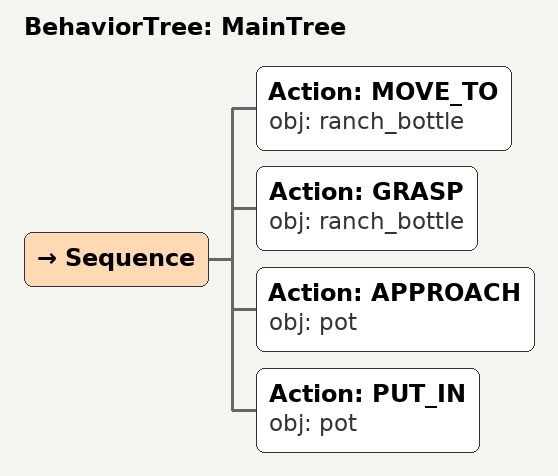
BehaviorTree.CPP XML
<root main_tree_to_execute="MainTree">
  <BehaviorTree ID="MainTree">
    <Sequence>
      <!-- Move to ranch_bottle -->
      <Action ID="MOVE_TO" obj="ranch_bottle" />
      <!-- Grasp ranch_bottle -->
      <Action ID="GRASP" obj="ranch_bottle" />
      <!-- Approach pot -->
      <Action ID="APPROACH" obj="pot" />
      <!-- Put in pot -->
      <Action ID="PUT_IN" obj="pot" />
    </Sequence>
  </BehaviorTree>
</root>
